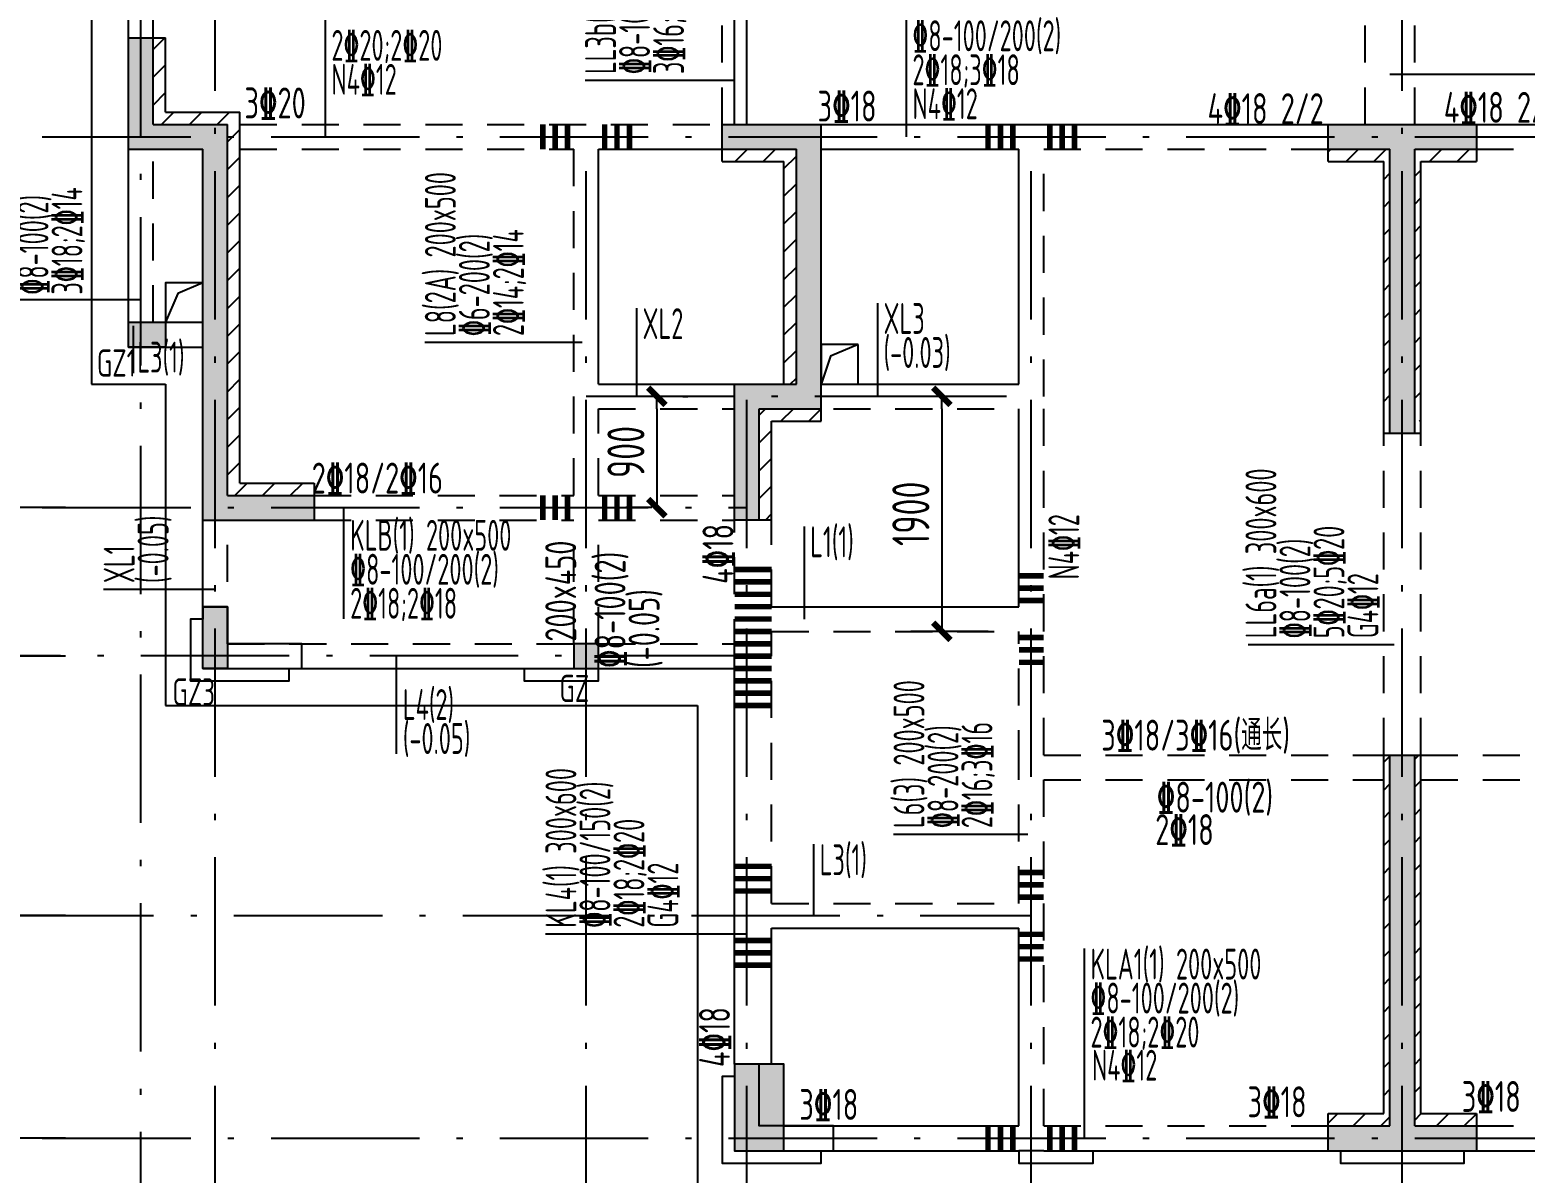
# Model space of a CAD drawing. Extents: x 580289 to 1106878, y -144605 to 78052.
# Drawn here: x 760314 to 772405, y -28555 to -19309 of the extents above; entities that cross this region are included whole.
import ezdxf

# ---------------------------------------------------------------- set-up
doc = ezdxf.new("R2010")
doc.units = 0
doc.header["$LTSCALE"] = 100
doc.linetypes.add('2', pattern=[18.5, 12, -3, 0.5, -3])
doc.linetypes.add('3', pattern=[5, 3, -2])
doc.layers.get('0').update_dxf_attribs({"linetype": 'CONTINUOUS'})
doc.layers.get('Defpoints').update_dxf_attribs({"linetype": 'CONTINUOUS'})
for name, color, linetype in [('COLU', 7, 'CONTINUOUS'), ('DIM', 3, 'CONTINUOUS'), ('HATCH', 254, 'CONTINUOUS'), ('xj', 6, 'CONTINUOUS'), ('垂直标注', 2, 'CONTINUOUS'), ('构造柱', 7, 'CONTINUOUS'), ('梁', 4, 'CONTINUOUS'), ('梁原位标注', 7, 'CONTINUOUS'), ('梁虚线', 134, '3'), ('次梁箍筋', 1, 'CONTINUOUS'), ('水平标注', 2, 'CONTINUOUS'), ('管道井', 3, 'CONTINUOUS'), ('网格', 253, '2')]:
    doc.layers.add(name, color=color, linetype=linetype)
doc.styles.get("Standard").update_dxf_attribs({"font": 'tssdeng.shx', "width": 0.7, "bigfont": 'tssdchn.shx'})
doc.styles.add('TSSD_Dimension', font='Tssdeng.shx', dxfattribs={"width": 0.7, "bigfont": 'tssdchn.shx'})
doc.dimstyles.new('TSSD_100_100', dxfattribs={"dimtxt": 300, "dimasz": 100, "dimexe": 100, "dimexo": 250, "dimgap": 100, "dimtad": 1, "dimdec": 0, "dimzin": 0, "dimdsep": 46, "dimtxsty": 'TSSD_Dimension', "dimblk": 'ARCHTICK', "dimcen": 0, "dimdle": 100, "dimclrt": 7, "dimadec": 0, "dimazin": 0, "dimtfac": 1, "dimtdec": 0, "dimtix": 1, "dimtmove": 2, "dimatfit": 3, "dimfxl": 1, "dimtolj": 1, "dimtzin": 0, "dimarcsym": 0})
doc.dimstyles.new('TSSD_100_100$0', dxfattribs={"dimtxt": 300, "dimasz": 100, "dimexe": 250, "dimexo": 250, "dimgap": 100, "dimtad": 1, "dimdec": 0, "dimzin": 0, "dimdsep": 46, "dimtxsty": 'TSSD_Dimension', "dimblk": '_TSDBK', "dimblk1": '_TSDBK', "dimblk2": '_TSDBK', "dimsah": 1, "dimcen": 0, "dimclrt": 7, "dimadec": 0, "dimazin": 0, "dimtfac": 1, "dimtdec": 0, "dimtix": 1, "dimtmove": 2, "dimatfit": 3, "dimldrblk": '_TSDBK', "dimfxl": 1, "dimtolj": 1, "dimtzin": 0, "dimarcsym": 0})

# ---------------------------------------------------------------- blocks, each defined once
blk = doc.blocks.new('_ArchTick')
at = {"color": 0, "linetype": 'ByBlock', "const_width": 0.4}
blk.add_lwpolyline([(-0.5, -0.5), (0.5, 0.5)], dxfattribs=at)
blk = doc.blocks.new('*D1375')
at = {"layer": 'Defpoints', "color": 0}
for p in [(760852, -23173), (758414, -24373), (760852, -24373)]:
    blk.add_point(p, dxfattribs=at)
at = {"layer": 'DIM', "color": 0, "lineweight": -2}
for p, q in [((758414, -23073), (758414, -24473)), ((760602, -23173), (758314, -23173)), ((760602, -24373), (758314, -24373))]:
    blk.add_line(p, q, dxfattribs=at)
at = {"layer": 'DIM', "color": 0, "lineweight": -2, "xscale": 100, "yscale": 100, "zscale": 100}
for p, rotation in [((758414, -23173), 90), ((758414, -24373), 270)]:
    blk.add_blockref('_ArchTick', p, dxfattribs=dict(at, rotation=rotation))
at = {"layer": 'DIM', "color": 7, "insert": (758164, -23773), "char_height": 300, "attachment_point": 5, "rotation": 90, "style": 'TSSD_Dimension'}
blk.add_mtext('\\A1;1200', dxfattribs=at)
blk = doc.blocks.new('*D1376')
at = {"layer": 'Defpoints', "color": 0}
for p in [(760852, -24373), (758414, -26473), (760852, -26473)]:
    blk.add_point(p, dxfattribs=at)
at = {"layer": 'DIM', "color": 0, "lineweight": -2}
for p, q in [((758414, -24273), (758414, -26573)), ((760602, -24373), (758314, -24373)), ((760602, -26473), (758314, -26473))]:
    blk.add_line(p, q, dxfattribs=at)
at = {"layer": 'DIM', "color": 0, "lineweight": -2, "xscale": 100, "yscale": 100, "zscale": 100}
for p, rotation in [((758414, -24373), 90), ((758414, -26473), 270)]:
    blk.add_blockref('_ArchTick', p, dxfattribs=dict(at, rotation=rotation))
at = {"layer": 'DIM', "color": 7, "insert": (758164, -25423), "char_height": 300, "attachment_point": 5, "rotation": 90, "style": 'TSSD_Dimension'}
blk.add_mtext('\\A1;2100', dxfattribs=at)
blk = doc.blocks.new('*D1377')
at = {"layer": 'Defpoints', "color": 0}
for p in [(760852, -26473), (758414, -28273), (760852, -28273)]:
    blk.add_point(p, dxfattribs=at)
at = {"layer": 'DIM', "color": 0, "lineweight": -2}
for p, q in [((760602, -26473), (758314, -26473)), ((758414, -26373), (758414, -28373)), ((760602, -28273), (758314, -28273))]:
    blk.add_line(p, q, dxfattribs=at)
at = {"layer": 'DIM', "color": 0, "lineweight": -2, "xscale": 100, "yscale": 100, "zscale": 100}
for p, rotation in [((758414, -26473), 90), ((758414, -28273), 270)]:
    blk.add_blockref('_ArchTick', p, dxfattribs=dict(at, rotation=rotation))
at = {"layer": 'DIM', "color": 7, "insert": (758164, -27373), "char_height": 300, "attachment_point": 5, "rotation": 90, "style": 'TSSD_Dimension'}
blk.add_mtext('\\A1;1800', dxfattribs=at)
blk = doc.blocks.new('_TSDBK')
blk.add_line((-1, 0), (0, 0))
at = {"const_width": 0.5}
blk.add_lwpolyline([(-0.7, -0.7), (0.7, 0.7)], dxfattribs=at)
blk = doc.blocks.new('*D1412')
at = {"layer": 'Defpoints', "color": 0}
for p in [(765344, -22273), (765384, -23173), (765594, -23173)]:
    blk.add_point(p, dxfattribs=at)
at = {"layer": 'DIM', "color": 0, "lineweight": -2}
for p, q in [((765594, -22273), (765634, -22273)), ((765384, -22373), (765384, -23073)), ((765344, -23173), (765134, -23173))]:
    blk.add_line(p, q, dxfattribs=at)
at = {"layer": 'DIM', "color": 0, "lineweight": -2, "xscale": 100, "yscale": 100, "zscale": 100}
for p, rotation in [((765384, -22273), 90), ((765384, -23173), 270)]:
    blk.add_blockref('_TSDBK', p, dxfattribs=dict(at, rotation=rotation))
at = {"layer": 'DIM', "color": 7, "insert": (765134, -22723), "char_height": 300, "attachment_point": 5, "rotation": 90, "style": 'TSSD_Dimension'}
blk.add_mtext('\\A1;900', dxfattribs=at)
blk = doc.blocks.new('*D1420')
at = {"layer": 'Defpoints', "color": 0}
for p in [(768412, -22273), (767688, -24174), (768312, -24174)]:
    blk.add_point(p, dxfattribs=at)
at = {"layer": 'DIM', "color": 0, "lineweight": -2}
for p, q in [((768162, -22273), (767438, -22273)), ((767688, -22373), (767688, -24074)), ((768062, -24174), (767438, -24174))]:
    blk.add_line(p, q, dxfattribs=at)
at = {"layer": 'DIM', "color": 0, "lineweight": -2, "xscale": 100, "yscale": 100, "zscale": 100}
for p, rotation in [((767688, -22273), 90), ((767688, -24174), 270)]:
    blk.add_blockref('_TSDBK', p, dxfattribs=dict(at, rotation=rotation))
at = {"layer": 'DIM', "color": 7, "insert": (767438, -23223), "char_height": 300, "attachment_point": 5, "rotation": 90, "style": 'TSSD_Dimension'}
blk.add_mtext('\\A1;1900', dxfattribs=at)

msp = doc.modelspace()

# ---------------------------------------------------------------- hatches: boundary and pattern name
at = {"layer": 'COLU'}
h = msp.add_hatch(dxfattribs=at)
h.set_pattern_fill('ANSI31', color=256, scale=50, style=0)
h.set_pattern_definition([(45, (468435.66, 91767.74), (-112.2532, 112.2532), [])])
h.paths.add_polyline_path([(808211.9, -14874), (808211.9, -14974), (809611.9, -14974), (809611.9, -15574), (809711.9, -15574), (809711.9, -14874)])
h.paths.add_polyline_path([(809711.9, -20074), (810311.9, -20074), (810311.9, -19374), (810211.9, -19374), (810211.9, -19974), (809611.9, -19974), (809611.9, -22974), (809011.9, -22974), (809011.9, -23074), (809711.9, -23074)])
h.paths.add_polyline_path([(805111.9, -22174), (805211.9, -22174), (805211.9, -20374), (805711.9, -20374), (805711.9, -20274), (805111.9, -20274)])
h.paths.add_polyline_path([(805311.9, -22474), (805311.9, -23274), (805411.9, -23274), (805411.9, -22374), (804911.9, -22374), (804911.9, -22474)])
h.paths.add_polyline_path([(809911.9, -28374), (809911.9, -27774), (809311.9, -27774), (809311.9, -28374)])
h.paths.add_polyline_path([(809311.9, -34374), (809311.9, -34974), (809911.9, -34974), (809911.9, -34374)])
h.paths.add_polyline_path([(805211.9, -34974), (805811.9, -34974), (805811.9, -34374), (805211.9, -34374)])
h.paths.add_polyline_path([(800111.9, -34374), (800111.9, -34974), (800711.9, -34974), (800711.9, -34374)])
h.paths.add_polyline_path([(800111.9, -25174), (800061.9, -25174), (800061.9, -28074), (799611.3, -28074), (799611.3, -28174), (800111.9, -28174)])
h.paths.add_polyline_path([(800361.9, -28074), (800361.9, -25174), (800311.9, -25174), (800311.9, -28174), (800811.9, -28174), (800811.9, -28074)])
h.paths.add_polyline_path([(795561.9, -28074), (795561.9, -25174), (795511.9, -25174), (795511.9, -28174), (795911.9, -28174), (795911.9, -28074)])
h.paths.add_polyline_path([(794911.9, -28074), (794911.9, -28174), (795311.9, -28174), (795311.9, -25174), (795261.9, -25174), (795261.9, -28074)])
h.paths.add_polyline_path([(790511.9, -25174), (790461.9, -25174), (790461.9, -28074), (790011.9, -28074), (790011.9, -28174), (790511.9, -28174)])
h.paths.add_polyline_path([(791211.9, -28174), (791211.9, -28074), (790761.9, -28074), (790761.9, -25174), (790711.9, -25174), (790711.9, -28174)])
h.paths.add_polyline_path([(786311.9, -28174), (786311.9, -28074), (785961.9, -28074), (785961.9, -25174), (785911.9, -25174), (785911.9, -28174)])
h.paths.add_polyline_path([(785711.9, -28174), (785711.9, -25174), (785661.9, -25174), (785661.9, -28074), (785311.9, -28074), (785311.9, -28174)])
h.paths.add_polyline_path([(780411.9, -28074), (780411.9, -28174), (780911.9, -28174), (780911.9, -25174), (780861.9, -25174), (780861.9, -28074)])
h.paths.add_polyline_path([(781161.9, -28074), (781161.9, -25174), (781111.9, -25174), (781111.9, -28174), (781611.9, -28174), (781611.9, -28074)])
h.paths.add_polyline_path([(776111.9, -28174), (776111.9, -25174), (776061.9, -25174), (776061.9, -28074), (775711.9, -28074), (775711.9, -28174)])
h.paths.add_polyline_path([(776361.9, -28074), (776361.9, -25174), (776311.9, -25174), (776311.9, -28174), (776711.9, -28174), (776711.9, -28074)])
h.paths.add_polyline_path([(771311.9, -28174), (771311.9, -25174), (771261.9, -25174), (771261.9, -28074), (770811.9, -28074), (770811.9, -28174)])
h.paths.add_polyline_path([(772011.9, -28174), (772011.9, -28074), (771561.9, -28074), (771561.9, -25174), (771511.9, -25174), (771511.9, -28174)])
h.paths.add_polyline_path([(770811.9, -20274), (770811.9, -20374), (771261.9, -20374), (771261.9, -22474), (771311.9, -22474), (771311.9, -20274)])
h.paths.add_polyline_path([(771511.9, -20274), (771511.9, -22474), (771561.9, -22474), (771561.9, -20374), (772011.9, -20374), (772011.9, -20274)])
h.paths.add_polyline_path([(775611.9, -20274), (775611.9, -20374), (776061.9, -20374), (776061.9, -22574), (776111.9, -22574), (776111.9, -20274)])
h.paths.add_polyline_path([(776811.9, -20374), (776811.9, -20274), (776311.9, -20274), (776311.9, -22574), (776361.9, -22574), (776361.9, -20374)])
h.paths.add_polyline_path([(781611.9, -20374), (781611.9, -20274), (781111.9, -20274), (781111.9, -22474), (781161.9, -22474), (781161.9, -20374)])
h.paths.add_polyline_path([(780411.9, -20274), (780411.9, -20374), (780861.9, -20374), (780861.9, -22474), (780911.9, -22474), (780911.9, -20274)])
h.paths.add_polyline_path([(784461.9, -20274), (784361.9, -20274), (784361.9, -20374), (785661.9, -20374), (785661.9, -22574), (785711.9, -22574), (785711.9, -20274)])
h.paths.add_polyline_path([(785911.9, -20274), (785911.9, -22574), (785961.9, -22574), (785961.9, -20374), (787261.9, -20374), (787261.9, -20274)])
h.paths.add_polyline_path([(791211.9, -20374), (791211.9, -20274), (790711.9, -20274), (790711.9, -22474), (790761.9, -22474), (790761.9, -20374)])
h.paths.add_polyline_path([(790511.9, -20274), (790011.9, -20274), (790011.9, -20374), (790461.9, -20374), (790461.9, -22474), (790511.9, -22474)])
h.paths.add_polyline_path([(796011.9, -20374), (796011.9, -20274), (795511.9, -20274), (795511.9, -22574), (795561.9, -22574), (795561.9, -20374)])
h.paths.add_polyline_path([(794811.9, -20274), (794811.9, -20374), (795261.9, -20374), (795261.9, -22574), (795311.9, -22574), (795311.9, -20274)])
h.paths.add_polyline_path([(800311.9, -22474), (800361.9, -22474), (800361.9, -20374), (800811.9, -20374), (800811.9, -20274), (800311.9, -20274)])
h.paths.add_polyline_path([(799611.9, -20274), (799611.9, -20374), (800061.9, -20374), (800061.9, -22474), (800111.9, -22474), (800111.9, -20274)])
h.paths.add_polyline_path([(761911.9, -14874), (761911.9, -15574), (762011.9, -15574), (762011.9, -14974), (763411.9, -14974), (763411.9, -14874)])
h.paths.add_polyline_path([(761411.9, -19974), (761411.9, -19374), (761311.9, -19374), (761311.9, -20074), (761911.9, -20074), (761911.9, -23074), (762611.9, -23074), (762611.9, -22974), (762011.9, -22974), (762011.9, -19974)])
h.paths.add_polyline_path([(766411.9, -22174), (766511.9, -22174), (766511.9, -20274), (765911.9, -20274), (765911.9, -20374), (766411.9, -20374)])
h.paths.add_polyline_path([(766211.9, -22374), (766211.9, -23274), (766311.9, -23274), (766311.9, -22474), (766711.9, -22474), (766711.9, -22374)])
at = {"layer": 'HATCH'}
h = msp.add_hatch(color=256, dxfattribs=at)
h.paths.add_polyline_path([(766411.9, -28374), (766411.9, -27674), (766011.9, -27674), (766011.9, -28374)])
h.paths.add_polyline_path([(761911.9, -17274), (761911.9, -16824), (761111.9, -16824), (761111.9, -17274)])
h.paths.add_polyline_path([(805211.9, -28374), (805211.9, -27674), (805611.9, -27674), (805611.9, -28374)])
h.paths.add_polyline_path([(809711.9, -17274), (809711.9, -16824), (810511.9, -16824), (810511.9, -17274)])
h.paths.add_polyline_path([(784361.9, -20074), (784361.9, -20274), (784461.9, -20274), (785711.9, -20274), (785711.9, -22574), (785911.9, -22574), (785911.9, -20274), (787261.9, -20274), (787261.9, -20074)])
h.paths.add_polyline_path([(765411.9, -14874), (765411.9, -14674), (765911.9, -14674), (765911.9, -13874), (766711.9, -13874), (766711.9, -14074), (766111.9, -14074), (766111.9, -14874)])
h.paths.add_polyline_path([(767911.9, -14074), (767911.9, -13874), (768711.9, -13874), (768711.9, -15774), (769111.9, -15774), (769111.9, -15974), (768511.9, -15974), (768511.9, -14074)])
h.paths.add_polyline_path([(761911.9, -15574), (761711.9, -15574), (761711.9, -14674), (763411.9, -14674), (763411.9, -14874), (761911.9, -14874)])
h.paths.add_polyline_path([(766211.9, -23274), (766011.9, -23274), (766011.9, -22174), (766511.9, -22174), (766511.9, -20274), (765912.6, -20274), (765912.6, -20074), (766711.9, -20074), (766711.9, -22374), (766211.9, -22374)])
h.paths.add_polyline_path([(761711.9, -23274), (761711.9, -20274), (761111.9, -20274), (761111.9, -19374), (761311.9, -19374), (761311.9, -20074), (761911.9, -20074), (761911.9, -23074), (762611.9, -23074), (762611.9, -23274)])
h.paths.add_polyline_path([(765911.9, -17074), (766111.9, -17074), (766111.9, -18674), (766811.9, -18674), (766811.9, -18874), (765911.9, -18874)])
h.paths.add_polyline_path([(771311.9, -18674), (771311.9, -15974), (770411.9, -15974), (770411.9, -15774), (771511.9, -15774), (771511.9, -18874), (770411.9, -18874), (770411.9, -18674)])
h.paths.add_polyline_path([(771511.9, -22574), (771311.9, -22574), (771311.9, -20274), (770811.9, -20274), (770811.9, -20074), (771511.9, -20074), (772011.9, -20074), (772011.9, -20274), (771511.9, -20274)])
h.paths.add_polyline_path([(775611.9, -20274), (775611.9, -20074), (776311.9, -20074), (776811.9, -20074), (776811.9, -20274), (776311.9, -20274), (776311.9, -22574), (776111.9, -22574), (776111.9, -20274)])
h.paths.add_polyline_path([(775711.9, -28374), (775711.9, -28174), (776111.9, -28174), (776111.9, -25174), (776311.9, -25174), (776311.9, -28174), (776711.9, -28174), (776711.9, -28374), (776111.9, -28374)])
h.paths.add_polyline_path([(806211.9, -14874), (806211.9, -14674), (805711.9, -14674), (805711.9, -13874), (804911.9, -13874), (804911.9, -14074), (805511.9, -14074), (805511.9, -14874)])
h.paths.add_polyline_path([(803711.9, -14074), (803711.9, -13874), (802911.9, -13874), (802911.9, -15774), (802511.9, -15774), (802511.9, -15974), (803111.9, -15974), (803111.9, -14074)])
h.paths.add_polyline_path([(805411.9, -23274), (805611.9, -23274), (805611.9, -22174), (805111.9, -22174), (805111.9, -20274), (805711.2, -20274), (805711.2, -20074), (804911.9, -20074), (804911.9, -22374), (805411.9, -22374)])
h.paths.add_polyline_path([(805711.9, -17074), (805511.9, -17074), (805511.9, -18674), (804811.9, -18674), (804811.9, -18874), (805711.9, -18874)])
h.paths.add_polyline_path([(809711.9, -15574), (809911.9, -15574), (809911.9, -14674), (808211.9, -14674), (808211.9, -14874), (809711.9, -14874)])
h.paths.add_polyline_path([(809911.9, -23274), (809911.9, -20274), (810511.9, -20274), (810511.9, -19374), (810311.9, -19374), (810311.9, -20074), (809711.9, -20074), (809711.9, -23074), (809011.9, -23074), (809011.9, -23274)])
h.paths.add_polyline_path([(800111.9, -22574), (800311.9, -22574), (800311.9, -20274), (800811.9, -20274), (800811.9, -20074), (800111.9, -20074), (799611.9, -20074), (799611.9, -20274), (800111.9, -20274)])
h.paths.add_polyline_path([(800311.9, -18674), (800311.9, -15974), (801211.9, -15974), (801211.9, -15774), (800111.9, -15774), (800111.9, -18874), (801211.9, -18874), (801211.9, -18674)])
h.paths.add_polyline_path([(790511.9, -22574), (790711.9, -22574), (790711.9, -20274), (791211.9, -20274), (791211.9, -20074), (790511.9, -20074), (790011.9, -20074), (790011.9, -20274), (790511.9, -20274)])
h.paths.add_polyline_path([(787161.9, -20074), (785711.9, -20074), (784461.9, -20074), (785911.9, -20074)], flags=0)
h.paths.add_polyline_path([(785711.9, -22574), (785911.9, -22574)], flags=17)
h.paths.add_polyline_path([(784461.9, -20274), (785711.9, -20274)], flags=0)
h.paths.add_polyline_path([(785711.9, -22574), (785711.9, -20274)], flags=17)
h.paths.add_polyline_path([(785911.9, -22574), (785911.9, -20274)], flags=17)
h.paths.add_polyline_path([(787161.9, -20274), (785911.9, -20274)], flags=0)
h.paths.add_polyline_path([(796011.9, -20274), (796011.9, -20074), (795311.9, -20074), (794811.9, -20074), (794811.9, -20274), (795311.9, -20274), (795311.9, -22574), (795511.9, -22574), (795511.9, -20274)])
h.paths.add_polyline_path([(781111.9, -22574), (780911.9, -22574), (780911.9, -20274), (780411.9, -20274), (780411.9, -20074), (781111.9, -20074), (781611.9, -20074), (781611.9, -20274), (781111.9, -20274)])
h.paths.add_polyline_path([(795911.9, -28374), (795911.9, -28174), (795511.9, -28174), (795511.9, -25174), (795311.9, -25174), (795311.9, -28174), (794911.9, -28174), (794911.9, -28374), (795511.9, -28374)])
edge = h.paths.add_edge_path(flags=16)
edge.add_line((787261.9, -20274), (787261.9, -20074))
edge.add_line((784361.9, -20074), (784361.9, -20274))
for points in [[(761411.9, -21874), (761411.9, -21672.7), (761111.9, -21672.7), (761111.9, -21874)], [(764911.9, -24274), (764711.9, -24274), (764711.9, -24474), (764911.9, -24474)]]:
    msp.add_hatch(color=256, dxfattribs=at).paths.add_polyline_path(points)
h = msp.add_hatch(color=256, dxfattribs=at)
h.paths.add_polyline_path([(761811.9, -24372.7), (761911.9, -24372.7), (761911.9, -24074), (761911.9, -24074), (761911.9, -23974), (761811.9, -23974)])
h.paths.add_polyline_path([(761811.9, -23974), (761711.9, -23974), (761711.9, -24274), (761711.9, -24274), (761711.9, -24372.7), (761811.9, -24372.7)])
h.paths.add_polyline_path([(761711.9, -24372.7), (761711.9, -24474), (761811.9, -24474), (761811.9, -24372.7)])
h.paths.add_polyline_path([(761811.9, -24372.7), (761811.9, -24474), (761911.9, -24474), (761911.9, -24372.7)])
h = msp.add_hatch(color=256, dxfattribs=at)
h.paths.add_polyline_path([(771511.9, -25174), (771311.9, -25174), (771311.9, -28174), (770811.9, -28174), (770811.9, -28374), (771311.9, -28374), (772011.9, -28374), (772011.9, -28174), (771511.9, -28174)])
h.paths.add_polyline_path([(781111.9, -25174), (780911.9, -25174), (780911.9, -28174), (780411.9, -28174), (780411.9, -28374), (780911.9, -28374), (781611.9, -28374), (781611.9, -28174), (781111.9, -28174)])
h.paths.add_polyline_path([(790511.9, -28174), (790011.9, -28174), (790011.9, -28374), (790711.9, -28374), (791211.9, -28374), (791211.9, -28174), (790711.9, -28174), (790711.9, -25174), (790511.9, -25174)])
h.paths.add_polyline_path([(800311.9, -25174), (800111.9, -25174), (800111.9, -28174), (799611.9, -28174), (799611.9, -28374), (800311.9, -28374), (800811.9, -28374), (800811.9, -28174), (800311.9, -28174)])

# ---------------------------------------------------------------- linework, layer by layer
at = {"layer": 'COLU'}
for points in [[(761111.9, -20274), (761111.9, -19374)], [(761111.9, -19374), (761411.9, -19374)], [(761111.9, -20274), (761111.9, -19374)], [(761111.9, -19374), (761411.9, -19374)], [(761111.9, -20274), (761111.9, -19374)], [(761111.9, -19374), (761311.9, -19374)], [(761311.9, -20074), (761311.9, -19374)], [(761411.9, -19974), (761411.9, -19374)], [(761411.9, -19974), (761411.9, -19374)], [(761411.9, -19974), (762011.9, -19974)], [(761411.9, -19974), (762011.9, -19974)], [(762011.9, -22974), (762011.9, -19974)], [(762011.9, -22974), (762011.9, -19974)], [(761311.9, -20074), (761911.9, -20074)], [(761911.9, -23074), (761911.9, -20074)], [(765911.9, -20074), (766711.9, -20074)], [(765911.9, -20374), (765911.9, -20074)], [(765911.9, -20074), (766711.9, -20074)], [(765911.9, -20374), (765911.9, -20074)], [(765912.6, -20074), (766711.9, -20074)], [(765912.6, -20274), (765912.6, -20074)], [(766711.9, -22474), (766711.9, -20074)], [(766711.9, -22474), (766711.9, -20074)], [(766711.9, -22374), (766711.9, -20074)], [(770811.9, -20074), (771561.9, -20074)], [(770811.9, -20374), (770811.9, -20074)], [(770811.9, -20074), (771561.9, -20074)], [(770811.9, -20374), (770811.9, -20074)], [(770811.9, -20074), (771511.9, -20074)], [(770811.9, -20274), (770811.9, -20074)], [(771511.9, -20074), (772011.9, -20074)], [(771561.9, -20074), (772011.9, -20074)], [(771561.9, -20074), (772011.9, -20074)], [(772011.9, -20074), (772011.9, -20374)], [(772011.9, -20074), (772011.9, -20374)], [(772011.9, -20074), (772011.9, -20274)], [(761111.9, -20274), (761711.9, -20274)], [(761111.9, -20274), (761711.9, -20274)], [(761111.9, -20274), (761711.9, -20274)], [(761711.9, -23274), (761711.9, -20274)], [(761711.9, -23274), (761711.9, -20274)], [(761711.9, -23274), (761711.9, -20274)], [(765912.6, -20274), (766511.9, -20274)], [(766511.9, -22174), (766511.9, -20274)], [(770811.9, -20274), (771311.9, -20274)], [(771311.9, -22574), (771311.9, -20274)], [(771511.9, -20274), (772011.9, -20274)], [(771511.9, -22574), (771511.9, -20274)], [(765911.9, -20374), (766411.9, -20374)], [(765911.9, -20374), (766411.9, -20374)], [(766411.9, -22174), (766411.9, -20374)], [(766411.9, -22174), (766411.9, -20374)], [(770811.9, -20374), (771261.9, -20374)], [(770811.9, -20374), (771261.9, -20374)], [(771261.9, -22574), (771261.9, -20374)], [(771261.9, -22574), (771261.9, -20374)], [(771561.9, -20374), (772011.9, -20374)], [(771561.9, -22574), (771561.9, -20374)], [(771561.9, -20374), (772011.9, -20374)], [(771561.9, -22574), (771561.9, -20374)], [(766011.9, -22174), (766411.9, -22174)], [(766011.9, -23274), (766011.9, -22174)], [(766011.9, -22174), (766411.9, -22174)], [(766011.9, -23274), (766011.9, -22174)], [(766011.9, -22174), (766511.9, -22174)], [(766011.9, -23274), (766011.9, -22174)], [(766211.9, -22374), (766711.9, -22374)], [(766211.9, -23274), (766211.9, -22374)], [(766311.9, -22474), (766711.9, -22474)], [(766311.9, -23274), (766311.9, -22474)], [(766311.9, -22474), (766711.9, -22474)], [(766311.9, -23274), (766311.9, -22474)], [(771561.9, -22574), (771261.9, -22574)], [(771561.9, -22574), (771261.9, -22574)], [(771511.9, -22574), (771311.9, -22574)], [(761911.9, -23074), (762611.9, -23074)], [(762011.9, -22974), (762611.9, -22974)], [(762011.9, -22974), (762611.9, -22974)], [(762611.9, -22974), (762611.9, -23274)], [(762611.9, -22974), (762611.9, -23274)], [(762611.9, -23074), (762611.9, -23274)], [(761711.9, -23274), (762611.9, -23274)], [(761711.9, -23274), (762611.9, -23274)], [(761711.9, -23274), (762611.9, -23274)], [(766311.9, -23274), (766011.9, -23274)], [(766311.9, -23274), (766011.9, -23274)], [(766211.9, -23274), (766011.9, -23274)], [(771261.9, -28074), (771261.9, -25174)], [(771261.9, -25174), (771561.9, -25174)], [(771261.9, -28074), (771261.9, -25174)], [(771261.9, -25174), (771561.9, -25174)], [(771311.9, -28174), (771311.9, -25174)], [(771311.9, -25174), (771511.9, -25174)], [(771511.9, -28174), (771511.9, -25174)], [(771561.9, -28074), (771561.9, -25174)], [(771561.9, -28074), (771561.9, -25174)], [(770811.9, -28074), (771261.9, -28074)], [(770811.9, -28374), (770811.9, -28074)], [(770811.9, -28074), (771261.9, -28074)], [(770811.9, -28374), (770811.9, -28074)], [(771561.9, -28074), (772011.9, -28074)], [(771561.9, -28074), (772011.9, -28074)], [(772011.9, -28074), (772011.9, -28374)], [(772011.9, -28074), (772011.9, -28374)], [(770811.9, -28174), (771311.9, -28174)], [(770811.9, -28374), (770811.9, -28174)], [(771511.9, -28174), (772011.9, -28174)], [(772011.9, -28174), (772011.9, -28374)], [(770811.9, -28374), (771261.9, -28374)], [(770811.9, -28374), (771261.9, -28374)], [(770811.9, -28374), (771311.9, -28374)], [(771261.9, -28374), (772011.9, -28374)], [(771261.9, -28374), (772011.9, -28374)], [(771311.9, -28374), (772011.9, -28374)]]:
    msp.add_lwpolyline(points, dxfattribs=at)
msp.add_lwpolyline([(766411.9, -28374), (766411.9, -27674), (766011.9, -27674), (766011.9, -28374)], close=True, dxfattribs=at)
msp.add_lwpolyline([(766411.9, -28374), (766411.9, -27674), (766011.9, -27674), (766011.9, -28374)], close=True, dxfattribs=at)
msp.add_lwpolyline([(766411.9, -28374), (766411.9, -27674), (766011.9, -27674), (766011.9, -28374)], close=True, dxfattribs=at)
at = {"layer": 'xj'}
for p, q in [((760811.9, -15374), (760811.9, -22173.9)), ((760811.9, -22173.9), (761411.9, -22173.9)), ((761411.9, -22173.9), (761411.9, -24774)), ((761411.9, -24774), (764911.9, -24774)), ((764911.9, -24774), (765711.9, -24774)), ((765711.9, -24774), (765711.9, -28674))]:
    msp.add_line(p, q, dxfattribs=at)
for points in [[(761911.9, -24074), (761911.9, -23974), (761711.9, -23974), (761711.9, -24074), (761611.9, -24074), (761611.9, -24574), (762411.9, -24574), (762411.9, -24474), (762511.9, -24474), (762511.9, -24274), (761911.9, -24274)], [(766211.9, -27674), (766011.9, -27674), (766011.9, -27774), (765911.9, -27774), (765911.9, -28474), (766711.9, -28474), (766711.9, -28374), (766811.9, -28374), (766811.9, -28174), (766211.9, -28174)]]:
    msp.add_lwpolyline(points, close=True, dxfattribs=at)
for points in [[(764311.9, -24474), (764311.9, -24574), (764911.9, -24574), (764911.9, -24474)], [(768311.9, -28374), (768311.9, -28474), (768911.9, -28474), (768911.9, -28474), (768911.9, -28374)], [(770861.9, -28374), (770911.9, -28374), (770911.9, -28474), (771911.9, -28474), (771911.9, -28374), (772011.9, -28374)]]:
    msp.add_lwpolyline(points, dxfattribs=at)
at = {"layer": '垂直标注'}
for p, q in [((773515.1, -19670.7), (771311.9, -19670.7)), ((764803.9, -19716.1), (766012.4, -19716.1)), ((759939.5, -21490), (761211.9, -21490)), ((763508.3, -21835.3), (764780.7, -21835.3)), ((760910.5, -23833.1), (761811.9, -23833.1)), ((770165.8, -24279.7), (771345.7, -24279.7)), ((767297.8, -25815.2), (768384.5, -25815.2)), ((764483.4, -26620.9), (766111.9, -26620.9))]:
    msp.add_line(p, q, dxfattribs=at)
at = {"layer": '构造柱'}
for points in [[(761111.9, -21672.7), (761411.9, -21672.7), (761411.9, -21874), (761111.9, -21874)], [(761711.9, -23974), (761911.9, -23974), (761911.9, -24474), (761711.9, -24474)], [(764711.9, -24474), (764911.9, -24474), (764911.9, -24274), (764711.9, -24274)]]:
    msp.add_lwpolyline(points, close=True, dxfattribs=at)
at = {"layer": '梁'}
for p, q in [((761111.9, -19374), (761111.9, -17274)), ((766111.9, -20074), (766111.9, -18874)), ((766711.9, -20074), (768411.9, -20074)), ((768411.9, -20074), (770811.9, -20074)), ((772011.9, -20074), (774411.9, -20074)), ((761111.9, -21874), (761111.9, -20274)), ((764911.9, -22174), (764911.9, -20274)), ((764911.9, -20274), (765911.9, -20274)), ((766711.9, -20274), (768311.9, -20274)), ((768311.9, -22174), (768311.9, -20274)), ((761111.9, -21874), (761711.9, -21874)), ((764911.9, -22174), (766011.9, -22174)), ((766811.9, -22174), (768311.9, -22174)), ((768311.9, -23974), (768311.9, -22374)), ((761711.9, -24474), (761711.9, -23274)), ((766311.9, -23974), (768311.9, -23974)), ((766011.9, -27674), (766011.9, -24374)), ((761711.9, -24474), (764811.9, -24474)), ((764811.9, -24474), (766011.9, -24474)), ((766311.9, -26574), (768311.9, -26574)), ((766311.9, -27674), (766311.9, -26574)), ((768311.9, -28174), (768311.9, -26574)), ((766411.9, -28174), (768311.9, -28174)), ((766411.9, -28374), (768311.9, -28374)), ((768511.9, -28374), (768311.9, -28374)), ((768511.9, -28374), (770811.9, -28374)), ((772011.9, -28374), (775711.9, -28374))]:
    msp.add_line(p, q, dxfattribs=at)
at = {"layer": '梁虚线'}
for p, q in [((761311.9, -19374), (761311.9, -17274)), ((765911.9, -20074), (765911.9, -18874)), ((771111.9, -20074), (771111.9, -18874)), ((771511.9, -20074), (771511.9, -18874)), ((762011.9, -20074), (765911.9, -20074)), ((761311.9, -21674), (761311.9, -20274)), ((762011.9, -20274), (764711.9, -20274)), ((764711.9, -23074), (764711.9, -20274)), ((768511.9, -20274), (770811.9, -20274)), ((768511.9, -22274), (768511.9, -20274)), ((772011.9, -20274), (774311.9, -20274)), ((761311.9, -21674), (761711.9, -21674)), ((768511.9, -25174), (768511.9, -22274)), ((764911.9, -22374), (766011.9, -22374)), ((764911.9, -23074), (764911.9, -22374)), ((766811.9, -22374), (768311.9, -22374)), ((771261.9, -25174), (771261.9, -22574)), ((771561.9, -25174), (771561.9, -22574)), ((762611.9, -23074), (764711.9, -23074)), ((764911.9, -23074), (766011.9, -23074)), ((761911.9, -24274), (761911.9, -23274)), ((762611.9, -23274), (764711.9, -23274)), ((764711.9, -24274), (764711.9, -23274)), ((764911.9, -24274), (764911.9, -23274)), ((764911.9, -23274), (766011.9, -23274)), ((766011.9, -24374), (766011.9, -23274)), ((766311.9, -23974), (766311.9, -23274)), ((766311.9, -24174), (768311.9, -24174)), ((766311.9, -24374), (766311.9, -24174)), ((768311.9, -25274), (768311.9, -24174)), ((761911.9, -24274), (764711.9, -24274)), ((764911.9, -24274), (766011.9, -24274)), ((766311.9, -26374), (766311.9, -24374)), ((768511.9, -25174), (771261.9, -25174)), ((771561.9, -25174), (774311.9, -25174)), ((768311.9, -26374), (768311.9, -25274)), ((768511.9, -25374), (771261.9, -25374)), ((768511.9, -28174), (768511.9, -25374)), ((771561.9, -25374), (774311.9, -25374)), ((766311.9, -26374), (768311.9, -26374)), ((768511.9, -28174), (770811.9, -28174)), ((772011.9, -28174), (774311.9, -28174))]:
    msp.add_line(p, q, dxfattribs=at)
at = {"layer": '次梁箍筋', "const_width": 44.9}
for points in [[(764461.9, -20074), (764461.9, -20274)], [(764561.9, -20074), (764561.9, -20274)], [(764661.9, -20074), (764661.9, -20274)], [(764961.9, -20074), (764961.9, -20274)], [(765061.9, -20074), (765061.9, -20274)], [(765161.9, -20074), (765161.9, -20274)], [(768061.9, -20074), (768061.9, -20274)], [(768161.9, -20074), (768161.9, -20274)], [(768261.9, -20074), (768261.9, -20274)], [(768561.9, -20074), (768561.9, -20274)], [(768661.9, -20074), (768661.9, -20274)], [(768761.9, -20074), (768761.9, -20274)], [(764461.9, -23074), (764461.9, -23274)], [(764561.9, -23074), (764561.9, -23274)], [(764661.9, -23074), (764661.9, -23274)], [(764961.9, -23074), (764961.9, -23274)], [(765061.9, -23074), (765061.9, -23274)], [(765161.9, -23074), (765161.9, -23274)], [(766011.9, -23674), (766311.9, -23674)], [(766011.9, -23774), (766311.9, -23774)], [(768311.9, -23724), (768511.9, -23724)], [(768311.9, -23824), (768511.9, -23824)], [(766011.9, -23874), (766311.9, -23874)], [(768311.9, -23924), (768511.9, -23924)], [(766011.9, -23974), (766311.9, -23974)], [(766011.9, -24074), (766311.9, -24074)], [(766011.9, -24174), (766311.9, -24174)], [(766011.9, -24274), (766311.9, -24274)], [(768311.9, -24224), (768511.9, -24224)], [(768311.9, -24324), (768511.9, -24324)], [(766011.9, -24374), (766311.9, -24374)], [(768311.9, -24424), (768511.9, -24424)], [(766011.9, -24474), (766311.9, -24474)], [(766011.9, -24574), (766311.9, -24574)], [(766011.9, -24674), (766311.9, -24674)], [(766011.9, -24774), (766311.9, -24774)], [(766011.9, -26074), (766311.9, -26074)], [(768311.9, -26124), (768511.9, -26124)], [(766011.9, -26174), (766311.9, -26174)], [(768311.9, -26224), (768511.9, -26224)], [(766011.9, -26274), (766311.9, -26274)], [(768311.9, -26324), (768511.9, -26324)], [(766011.9, -26674), (766311.9, -26674)], [(768311.9, -26624), (768511.9, -26624)], [(768311.9, -26724), (768511.9, -26724)], [(766011.9, -26774), (766311.9, -26774)], [(768311.9, -26824), (768511.9, -26824)], [(766011.9, -26874), (766311.9, -26874)], [(768061.9, -28174), (768061.9, -28374)], [(768161.9, -28174), (768161.9, -28374)], [(768261.9, -28174), (768261.9, -28374)], [(768561.9, -28174), (768561.9, -28374)], [(768661.9, -28174), (768661.9, -28374)], [(768761.9, -28174), (768761.9, -28374)]]:
    msp.add_lwpolyline(points, dxfattribs=at)
at = {"layer": '水平标注'}
for p, q in [((762702.4, -18759.1), (762702.4, -20174)), ((767400.8, -18956.4), (767400.8, -20174)), ((767166.8, -21518.1), (767166.8, -22274)), ((765218, -21560), (765218, -22274)), ((761151.1, -22086.6), (761151.1, -21703)), ((762853.9, -24071.7), (762853.9, -23174)), ((766573.9, -23324.7), (766573.9, -24074)), ((763279.6, -25165.4), (763279.6, -24374)), ((766650.7, -25896), (766650.7, -26474)), ((768840.2, -26739.8), (768840.2, -28274))]:
    msp.add_line(p, q, dxfattribs=at)
at = {"layer": '管道井', "color": 6}
for points in [[(761711.9, -21354), (761411.9, -21354), (761411.9, -21674), (761711.9, -21674)], [(767011.9, -21854), (766711.9, -21854), (766711.9, -22174), (767011.9, -22174)]]:
    msp.add_lwpolyline(points, close=True, dxfattribs=at)
for points in [[(761711.9, -21354), (761510.8, -21441.9), (761411.9, -21674)], [(767011.9, -21854), (766786.9, -21947.4), (766711.9, -22174)]]:
    msp.add_lwpolyline(points, dxfattribs=at)
at = {"layer": '网格'}
for p, q in [((761211.9, -34972.6), (761211.9, -11778.2)), ((761811.9, -36450.6), (761811.9, -11778.2)), ((766011.9, -20074), (766011.9, -11778.2)), ((771411.9, -36450.6), (771411.9, -11778.2)), ((760414.3, -20172.6), (811209.5, -20172.6)), ((764811.9, -36450.6), (764811.9, -20172.6)), ((766111.9, -36450.6), (766111.9, -22172.7)), ((764811.9, -22272.7), (768511.9, -22272.7)), ((760414.3, -23172.6), (766111.9, -23172.6)), ((766111.9, -24372.7), (760114.3, -24372.7)), ((760114.3, -26472.6), (768411.9, -26472.6)), ((760414.3, -28272.6), (811209.5, -28272.6))]:
    msp.add_line(p, q, dxfattribs=at)
at = {"layer": '网格', "linetype": '2'}
msp.add_line((768411.9, -36450.6), (768411.9, -20172.6), dxfattribs=at)

# ---------------------------------------------------------------- texts
at = {"layer": '垂直标注', "width": 0.6}
for s, p in [('LL3b(1) 200x500', (765053.9, -19666.1)), ('3\x8416;3\x8418', (765603.9, -19666.1)), ('\x848-100(2)', (765328.9, -19666.1)), ('L8(2A) 200x500', (763758.3, -21785.3)), ('\x848-100(2)', (760464.5, -21449.6)), ('3%%13218;2%%13214', (760739.5, -21449.6)), ('\x846-200(2)', (764033.3, -21785.3)), ('2\x8414;2\x8414', (764308.3, -21785.3)), ('LL6a(1) 300x600', (770393.7, -24229.7)), ('(-0.05)', (761435.5, -23783.1)), ('N4%%13212', (768799.9, -23754.1)), ('5\x8420;5\x8420', (770943.7, -24229.7)), ('\x848-100(2)', (770668.7, -24229.7)), ('XL1', (761160.5, -23783.1)), ('G4\x8412', (771218.7, -24229.7)), ('L6(3) 200x500', (767547.8, -25765.2)), ('\x848-200(2)', (767822.8, -25765.2)), ('2\x8416;3\x8416', (768097.8, -25765.2)), ('KL4(1) 300x600', (764733.4, -26570.9)), ('\x848-100/150(2)', (765008.4, -26570.9)), ('2\x8418;2\x8420', (765283.4, -26570.9)), ('G4\x8412', (765558.4, -26570.9))]:
    msp.add_text(s, height=250, rotation=90, dxfattribs=at).set_placement(p)
at = {"layer": '构造柱', "width": 0.7}
for s, p in [('GZ1', (760855.8, -22113.2)), ('GZ', (764596.1, -24745.5)), ('GZ3', (761466.8, -24774))]:
    msp.add_text(s, height=220, dxfattribs=at).set_placement(p)
at = {"layer": '梁原位标注', "width": 0.7}
for s, p in [('3\x8420 ', (762049.2, -20025)), ('3\x8418', (766683.4, -20050.2)), ('4\x8418 2/2', (769837.2, -20070.8)), ('4\x8418 2/2', (771747.7, -20060.5)), ('2%%13218/2%%13216', (762592.8, -23058.9)), ('3\x8418/3\x8416(通长)', (768977.6, -25138.5)), ('\x848-100(2)', (769426.5, -25639.9)), ('2\x8418', (769413.8, -25902.3)), ('3\x8418', (766536, -28125.4)), ('3\x8418', (770160.6, -28104)), ('3\x8418', (771892.8, -28060.8))]:
    msp.add_text(s, height=250, dxfattribs=at).set_placement(p)
for s, p in [('4\x8418', (766003.5, -23789.5)), ('200x450', (764731.6, -24257.1)), ('\x848-100(2)', (765130.4, -24470.3)), ('(-0.05)', (765405.4, -24470.3)), ('4%%13218', (765975, -27697.5))]:
    msp.add_text(s, height=250, rotation=90, dxfattribs=at).set_placement(p)
at = {"layer": '水平标注', "width": 0.6}
for s, p in [('\x848-100/200(2)', (767450.8, -19481.4)), ('2\x8420;2\x8420', (762752.4, -19559.1)), ('N4\x8412', (762752.4, -19834.1)), ('2\x8418;3\x8418', (767450.8, -19756.4)), ('N4%%13212', (767450.8, -20031.4)), ('XL3', (767216.8, -21768.1)), ('XL2', (765268, -21810)), ('L3(1)', (761183, -22080.8)), ('(-0.03)', (767216.8, -22043.1)), ('KLB(1) 200x500', (762903.9, -23521.7)), ('L1(1)', (766623.9, -23574.7)), ('\x848-100/200(2)', (762903.9, -23796.7)), ('2%%13218;2%%13218', (762903.9, -24071.7)), ('L4(2)', (763329.6, -24890.4)), ('(-0.05)', (763329.6, -25165.4)), ('L3(1)', (766700.7, -26146)), ('KLA1(1) 200x500', (768890.2, -26989.8)), ('\x848-100/200(2)', (768890.2, -27264.8)), ('2%%13218;2%%13220', (768890.2, -27539.8)), ('N4%%13212', (768902.4, -27808))]:
    msp.add_text(s, height=250, dxfattribs=at).set_placement(p)

# ---------------------------------------------------------------- dimensions: what is measured, and where the dimension line sits
at = {"layer": 'DIM'}
for base, p1, p2, dimstyle, picture, middle in [((765383.8, -23172.6), (765343.6, -22272.7), (765594.3, -23172.6), 'TSSD_100_100$0', '*D1412', (765133.8, -22722.7)), ((758414.3, -24372.7), (760852.2, -23172.6), (760852.2, -24372.7), 'TSSD_100_100', '*D1375', (758164.3, -23772.7)), ((758414.3, -26472.6), (760852.2, -24372.7), (760852.2, -26472.6), 'TSSD_100_100', '*D1376', (758164.3, -25422.7)), ((758414.3, -28272.6), (760852.2, -26472.6), (760852.2, -28272.6), 'TSSD_100_100', '*D1377', (758164.3, -27372.6))]:
    dim = msp.add_linear_dim(base=base, p1=p1, p2=p2, angle=90, dimstyle=dimstyle, dxfattribs=at)
    dim.commit()
    dim.dimension.update_dxf_attribs({"geometry": picture, "text_midpoint": middle})
dim = msp.add_linear_dim(base=(767688.2, -24174), p1=(768411.9, -22272.7), p2=(768311.9, -24174), angle=90, text='1900', dimstyle='TSSD_100_100$0', dxfattribs=at)
dim.commit()
dim.dimension.update_dxf_attribs({"geometry": '*D1420', "text_midpoint": (767438.2, -23223.3)})

doc.saveas('drawing.dxf')
